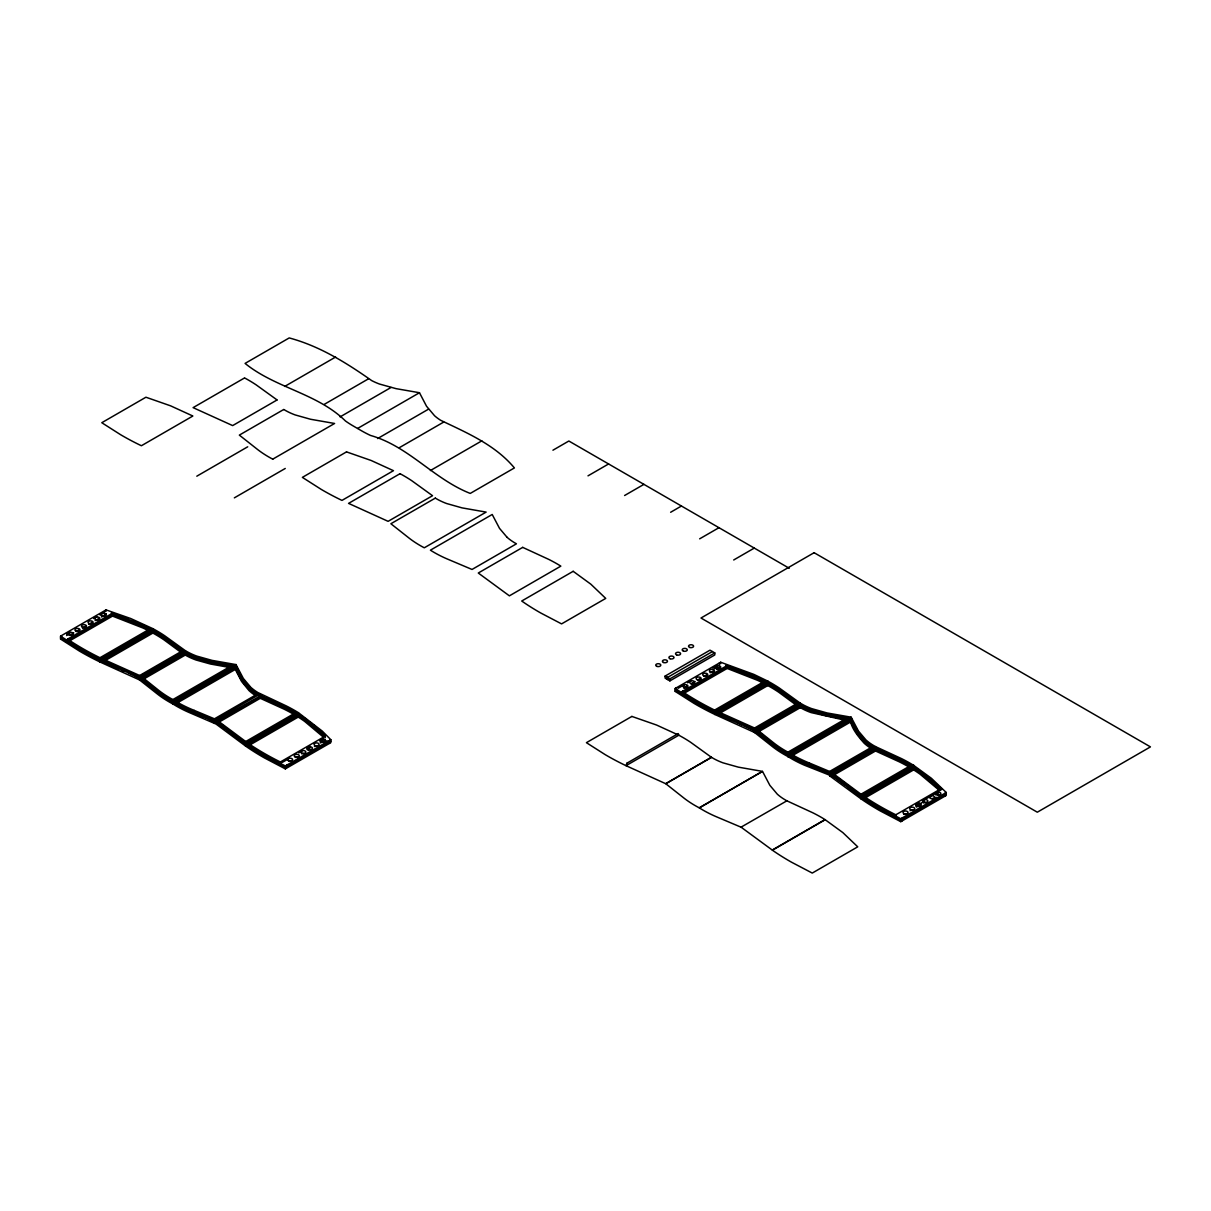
<?xml version="1.0" encoding="UTF-8"?>
<svg xmlns="http://www.w3.org/2000/svg" width="1211" height="1211" viewBox="0 0 1211 1211"><rect width="100%" height="100%" fill="white"/><g stroke="black" fill="none" stroke-linecap="round" stroke-linejoin="round"><path stroke-width="1.5" d="M152.843 628.63L100.059 659.102L100.119 660.676M298.375 712.643L322.217 731.05L330.83 739.679L330.83 742.615L285.342 768.879L264.573 758.01A275.079 158.823 0 0 1 245.485 746.006L245.5 743.054L298.375 712.643L298.375 715.58L248.512 744.356M67.483 640.664L67.483 639.166L112.517 613.175L142.853 625.043A171.735 99.151 0 0 1 150.255 628.706L150.255 630.204M140.87 676.253L139.537 677.01L120.525 668.048M730.233 668.048L757.496 678.887A171.735 99.151 0 0 1 764.898 682.55L764.898 681.051A171.735 99.151 0 0 0 757.496 677.388L727.16 665.52L682.126 691.511L682.126 693.01A296.756 171.326 0 0 0 688.892 697.309M682.126 693.01L727.16 667.004L751.108 676.132M737.56 721.438L754.529 729.567L800.335 703.197L803.907 705.196A59.672 34.453 0 0 0 811.718 708.632L827.098 712.961L851.151 717.184L858.493 731.096L865.986 739.966A60.02 34.65 0 0 0 873.055 745.174L875.417 746.536L875.538 751.002L899.395 761.886A155.038 89.508 0 0 1 908.598 766.805M755.24 730.717L800.335 704.62L803.907 706.694A59.672 34.453 0 0 0 811.718 710.13L813.141 710.645M739.361 722.361L714.974 711.599L714.974 714.535L754.529 732.488L755.921 731.762L757.163 732.564L757.163 729.643L773.39 742.615A119.132 68.785 0 0 0 787.922 752.152L788.043 756.587L790.087 756.269M244.032 378.241L193.109 407.638L232.648 425.591L276.91 400.054M192.322 416.327L141.399 445.739A275.079 158.823 0 0 1 120.6 434.704L101.785 422.715L145.925 397.223L170.6 405.836L192.867 416.024M284.691 386.43L335.614 357.033M283.586 409.575L239.339 435.112L257.807 449.675A117.195 67.665 0 0 0 272.747 459.166M196.803 476.195L247.71 446.798M324.23 404.383L368.477 378.831M340.094 416.887L391.002 387.49M272.763 459.151L334.584 423.472L310.516 419.248L295.136 414.919A60.02 34.65 0 0 1 286.114 410.832L283.752 409.469M234.344 497.857L285.251 468.46M357.654 428.422L419.475 392.727L426.544 406.26L434.567 415.751A59.521 34.362 0 0 0 440.607 420.262C467.083 432.948 495.027 444.725 514.403 467.93L470.246 493.422C433.795 479.117 408.607 446.193 370.521 435.445A113.289 65.409 0 0 1 360.969 430.45L354.142 426.499A113.289 65.409 0 0 1 345.468 420.989C317.237 393.287 275.548 388.125 245.076 363.406L289.217 337.93C319.643 346.089 346.255 362.725 371.671 380.587A61.519 35.513 0 0 0 379.527 384.054L396.027 388.64L419.475 392.727M377.62 438.549L428.543 409.151M140.87 679.189L139.537 679.946L100.165 662.084A275.215 158.898 0 0 1 79.32 651.018L60.55 639.075L60.55 636.138L106.023 609.89L130.682 618.503L152.949 628.676A154.932 89.447 0 0 1 164.575 635.669L185.268 650.61L185.268 655.075L143.715 679.068M61.867 636.88L60.55 637.637L65.984 641.103M66.62 634.125L69.799 632.293M93.595 618.564L96.759 616.732M99.938 614.9L103.102 613.069M60.55 639.075L61.943 638.364M66.62 635.563L69.799 633.731M73.826 632.944L69.572 635.397A2.543 1.468 0 0 1 72.055 635.412M79.018 629.947L76.263 631.536A2.543 1.468 0 0 1 78.745 631.552M82.787 627.767L85.572 626.163M89.387 623.953L92.203 622.318M96.063 620.108L98.712 618.564M102.375 616.444L106.417 614.113M399.297 447.707L443.71 422.064M69.708 640.816L112.517 616.096L142.853 627.964A171.735 99.151 0 0 1 148.514 630.734M150.255 628.706L100.029 657.694L100.059 662.039L101.482 661.327M100.165 662.084L100.165 659.147L152.949 628.676L152.889 633.065L104.449 661.024M167.451 640.831L163.894 638.288A155.038 89.508 0 0 0 152.889 631.567L102.844 660.525L102.844 659.026L152.889 630.129A154.932 89.447 0 0 1 164.59 637.092L184.799 651.821M430.389 470.549L481.857 440.834M139.537 679.946L139.643 675.511L182.74 650.625L180.136 648.884M139.295 676.737L185.344 650.655L187.705 652.002A60.005 34.65 0 0 0 196.697 656.074L212.016 660.373L235.978 664.582L236.039 667.518L233.814 667.185M139.477 676.843L184.027 651.412M149.528 684.185L142.111 678.493L142.111 677.055L185.268 652.154L186.373 652.774A60.141 34.725 0 0 0 196.031 657.073L210.517 661.539M186.373 654.197L185.268 653.577L142.111 678.493L185.344 653.592L185.344 650.655M140.93 679.22L139.613 679.992L157.112 693.812A118.86 68.618 0 0 0 172.855 703.969M552.943 450.204L568.852 441.016L789.254 568.277M174.217 703.182L172.961 703.985L172.916 699.549L232.679 665.051L232.679 666.55L226.82 665.566M173.627 700.579L172.885 702.441M323.473 737.211L304.612 721.378A171.78 99.181 0 0 0 298.224 717.079L298.284 712.598A154.932 89.447 0 0 0 286.19 705.877L257.898 692.541A60.02 34.65 0 0 1 250.828 687.333L243.35 678.463L236.054 664.627L172.916 700.987A119.132 68.785 0 0 1 158.338 691.542L151.269 685.593M193.094 711.417A124.415 71.827 0 0 1 175.398 702.592L175.489 701.048L235.252 666.534L242.124 679.371L249.057 687.697A60.141 34.725 0 0 0 256.52 693.267L257.595 695.417L256.52 694.766A60.141 34.725 0 0 1 249.057 689.195L246.696 686.728M173.627 703.515L172.885 703.939L172.885 702.516A119.132 68.785 0 0 1 158.338 692.964L153.933 689.362M236.1 664.597L236.054 667.564L175.489 702.547A124.415 71.827 0 0 0 194.199 711.811L198.226 713.506M177.094 703.046L235.252 669.471L235.252 666.534M588.001 475.847L608.588 463.964M175.398 701.093A124.415 71.827 0 0 0 194.199 710.373L214.453 718.819L257.595 693.918M212.001 719.031L214.514 720.318L260.259 693.903L260.259 695.402L266.269 698.323M264.588 755.074A275.079 158.823 0 0 1 245.485 743.07L217.178 721.695L217.178 720.273L260.819 695.674M217.178 721.695L260.274 696.809L264.619 699.065M215.694 722.558L216.587 722.952M218.767 720.848L260.456 696.976M218.767 722.286L260.274 698.308L284.131 709.192A155.038 89.508 0 0 1 293.35 714.112M624.604 495.511L643.919 484.355M245.924 744.598L245.712 741.526L295.772 712.628L295.772 714.127A155.038 89.508 0 0 0 284.131 707.708L279.832 705.65M325.275 737.56L325.275 736.076L319.916 730.914L304.612 718.441A171.78 99.181 0 0 0 298.224 714.157L248.013 743.145L248.013 744.644M246.681 745.128L245.5 745.991L216.073 724.087L189.325 712.583A117.195 67.665 0 0 1 172.946 704M249.633 745.128L298.224 717.079L297.119 716.382M670.637 512.268L681.445 506.016M325.275 736.076L280.301 762.022L280.301 763.52M282.345 762.355L288.899 758.57M298.723 752.894L301.993 751.002M306.913 748.171L310.183 746.279M320.022 740.602L323.292 738.71M306.913 749.594L310.183 747.702M320.022 742.025L324.926 739.194M324.215 742.404L327.015 740.784M264.573 755.074L285.342 765.942L330.83 739.679M285.236 767.411L330.83 741.177M699.655 538.834L718.971 527.693M733.699 559.982L754.286 548.083M665.096 676.086L710.009 650.171L714.793 652.926L714.793 654.969L669.895 680.885L665.096 678.13L665.096 676.086L669.895 678.856L714.793 652.926M667.518 677.479L667.518 679.522L667.473 677.449L712.416 651.563M716.397 713.824L714.808 714.429A275.079 158.823 0 0 1 694.024 703.394L675.193 691.42L675.193 688.484L720.666 662.235L753.802 674.36L767.592 681.021L767.592 682.52M676.51 689.226L675.193 689.982L694.009 701.971A275.079 158.823 0 0 0 714.808 713.007L714.959 713.097M678.099 688.302L684.442 684.639M687.621 682.807L690.785 680.976A2.543 1.468 0 0 1 694.66 682.232A2.543 1.468 0 0 1 690.845 683.504A2.543 1.468 0 0 1 690.845 680.96M712.991 668.154L717.745 665.414M675.193 691.42L676.51 690.648M714.581 668.684L717.745 666.852M684.215 687.742L687.046 686.107M695.038 681.49L690.906 683.867A2.543 1.468 0 0 1 693.282 683.852M697.43 680.113L700.215 678.493M704.03 676.298L706.846 674.663M710.706 672.438L713.355 670.909M717.018 668.79L719.712 667.246M684.351 693.161L727.16 668.442L757.496 680.31A171.735 99.151 0 0 1 763.157 683.08M764.898 681.051L714.687 710.04L714.808 714.429M714.687 711.538L767.759 681.127A154.932 89.447 0 0 1 779.46 688.136L800.259 703.152L800.32 707.663L801.425 708.284A60.141 34.725 0 0 0 811.082 712.583L843.779 719.939M714.808 712.991L767.759 682.565A154.932 89.447 0 0 1 779.46 689.574L795.052 701.169M735.122 720.545L717.76 713.037L717.76 711.538L767.804 682.641A155.038 89.508 0 0 1 778.809 689.362C783.169 693.736 797.095 700.458 797.005 704.136M719.364 713.536L767.804 685.562L767.759 681.127M787.983 756.587A118.86 68.618 0 0 1 772.164 746.4L754.589 732.534L754.559 728.008L797.671 703.122L796.384 702.047M800.259 703.152L754.529 729.567L761.023 733.896M753.303 730.233L754.529 731.05L800.259 704.59L799.532 704.136M754.529 732.488L755.846 731.732L754.392 730.838M758.177 731.822L757.163 731.141L800.32 706.164L803.907 708.132A59.672 34.453 0 0 0 811.718 711.568L825.584 715.55L844.778 719.122M758.767 731.641L800.32 707.663L799.093 706.936M787.967 752.137L847.73 717.623L847.73 719.122M758.858 732.534L772.164 743.463A118.86 68.618 0 0 0 787.983 753.666L851.182 717.2L852.317 722.619L860.249 736.56M787.967 755.074L851.182 718.623L852.877 722.377M809.463 765.882L804.452 763.793A117.195 67.665 0 0 1 788.013 755.164L789.375 754.377M808.237 765.488A124.415 71.827 0 0 1 790.556 756.663L790.632 753.681L851.182 718.698L846.837 717.956M788.013 756.572L789.163 755.709M792.251 755.679L850.41 722.104L850.41 719.183L857.267 732.019L864.215 740.33A60.141 34.725 0 0 0 871.678 745.915L872.753 748.05L871.678 747.338A60.141 34.725 0 0 1 864.215 741.828M790.556 753.726A124.415 71.827 0 0 0 809.357 763.006L829.596 771.452L872.753 746.551M824.585 771.922L829.671 774.45L875.477 748.004L885.014 752.636M829.777 774.48L831.321 773.844L840.585 779.914M832.608 776.084L832.426 772.966L875.538 748.08L877.339 749.064M788.013 756.587A117.195 67.665 0 0 0 804.452 765.216L833.879 776.872M827.158 771.679L829.671 772.951L829.747 775.918L831.064 775.146L830.958 772.285M834.031 774.964L875.538 751.002L874.266 750.32M946.26 792.494L900.787 818.742L880.019 807.873A275.079 158.823 0 0 1 860.915 795.884L913.715 765.397L931.35 778.249L946.26 792.494L946.26 795.415L900.787 821.679L880.019 810.81A275.079 158.823 0 0 1 860.915 798.806L860.976 794.219L911.02 765.322L911.02 766.82M938.903 790.026L920.042 774.177A171.78 99.181 0 0 0 913.669 769.878L913.624 765.337L860.839 795.809L835.272 776.296M860.839 797.247L913.624 766.775M860.839 797.307L862.262 796.611M913.715 765.397L913.715 766.896L863.458 795.945L863.458 798.866M863.458 797.443L913.715 768.319A171.78 99.181 0 0 1 920.042 772.754L940.705 790.374L940.705 788.876L935.346 783.714L920.042 771.256A171.78 99.181 0 0 0 913.669 766.957M865.078 797.943L913.669 769.893L912.473 769.136M895.746 816.335L895.746 814.836L940.705 788.876M915.804 804.755L919.073 802.863M922.358 800.971L938.737 791.51M915.804 806.178L923.993 801.455M935.452 794.84L938.737 792.948M933.333 798.851L936.164 797.216M946.26 793.992L900.106 820.543L944.277 795.037M849.562 720.833L851.151 720.106L790.632 755.18A124.415 71.827 0 0 0 809.357 764.444L812.036 765.609M847.73 717.623L825.493 713.673L811.082 709.661A60.141 34.725 0 0 1 801.425 705.347L800.32 704.726L801.5 705.377M847.73 719.062L841.887 718.138M232.679 665.051L210.442 661.085M231.695 665.354L236.1 666.035L237.75 669.789M846.837 718.017L840.812 716.988M231.695 665.429L225.7 664.4M230.68 667.67L210.442 664.022L196.031 660.01A60.141 34.725 0 0 1 186.373 655.696L184.102 654.394M229.636 666.534L206.324 661.554M841.887 718.214L833.123 716.64M226.82 665.626L223.187 664.96M719.334 662.992L719.395 664.506M104.751 610.662L104.691 612.16M840.812 717.048L833.562 715.701M225.7 664.461L220.19 663.431M223.187 665.021L210.442 662.523M837.089 716.412L838.92 716.73M836.483 717.306L828.43 715.716M221.976 663.825L213.56 662.145M216.466 663.81L218.071 664.112M833.562 715.762L827.098 714.399M216.784 662.856L218.464 663.174M831.518 716.397L825.493 715.095M214.892 663.507L211.88 662.901M215.149 662.538L209.034 660.767M828.642 714.793L819.302 712.492M825.493 715.171L821.376 714.142M824.131 713.779L825.584 714.127M210.517 662.977L196.697 658.996A60.005 34.65 0 0 1 187.705 654.939L185.344 653.592M207.641 660.797L209.064 661.206M822.708 714.535L815.23 712.462M207.641 660.858L196.697 657.497A60.005 34.65 0 0 1 187.705 653.501L185.344 652.093M200.178 659.874L206.324 661.63M204.704 661.221L196.031 658.512A60.141 34.725 0 0 1 186.373 654.273L185.268 653.652M820.967 713.007L811.718 710.07M202.646 659.526L204.265 659.98M816.698 712.961L811.082 711.084A60.141 34.725 0 0 1 801.425 706.846L800.32 706.164M816.123 711.629L817.682 712.098M104.751 613.599L105.781 613.916M199.588 658.572L201.087 659.056M725.919 665.414L745.34 672.347M725.919 666.852L728.477 667.685M111.276 613.069L116.271 614.734M725.51 667.897L727.16 668.442L727.16 665.52M110.867 615.551L112.517 616.096L112.517 613.175M113.834 615.339L116.271 616.157M117.497 615.143L121.009 616.384M117.497 616.581L121.009 617.807M196.031 658.572L197.378 659.041M198.12 658.073L196.697 657.573A60.005 34.65 0 0 1 187.705 653.44M124.385 617.595L127.609 618.806M124.385 619.033L127.609 620.229M813.762 766.079L818.591 768.183M814.7 766.654L816.002 767.168M813.762 767.517L821.966 770.847M199.543 713.96L203.433 715.534M191.686 712.098L206.809 718.214M198.604 714.944L203.433 716.973M812.339 765.519L829.596 772.951L875.477 746.581L901.499 758.601A154.932 89.447 0 0 1 913.624 765.337M198.226 713.43L199.543 714.021M199.543 715.459L194.184 713.309M816.547 768.607L817.925 769.136M813.368 766.139L809.463 764.383M818.591 768.107L822.36 769.696M810.916 766.396L819.862 770.105M813.368 767.577L809.463 765.821M203.433 715.474L207.202 717.063M195.758 713.824L197.196 714.384M810.689 766.502L812.036 767.047M204.129 717.048L208.125 718.774M810.689 765.004L804.452 762.294A117.195 67.665 0 0 1 788.013 753.666M821.119 770.62L822.36 771.119M737.56 722.937L730.808 720.061M122.356 668.941L100.165 659.147M118.269 668.563L124.748 671.303M122.356 670.44L124.43 671.288M737.56 722.861L741.647 724.632M115.635 666.141L120.192 668.109M739.361 722.301L748.565 726.358M739.361 723.8L741.359 724.632M822.36 769.636L827.234 771.816M124.43 669.789L126.428 670.697M118.269 668.623L103.011 661.917M207.202 716.988L212.076 719.183M117.967 667.185L110.761 664.052M115.635 667.639L117.967 668.608M725.889 717.972L730.808 720.136M124.748 671.242L128.654 672.968M191.686 712.159L189.31 711.084A117.195 67.665 0 0 1 172.885 702.531L173.884 703.001M741.359 723.194L743.266 724.011M126.428 670.622L137.887 676.01M730.566 720.136L725.677 718.047M821.966 770.786L823.283 771.407M728.386 719.107L723.285 716.836M113.531 666.64L105.766 663.25M208.443 717.502L209.67 718.032M208.443 719.001L212.076 720.606M751.108 674.694L756.375 676.994M741.647 724.572L751.698 729.34M804.452 763.717L805.648 764.232M887.148 754.892L875.538 749.503L832.426 774.465L833.304 774.964M264.891 697.627L284.131 706.27A155.038 89.508 0 0 1 295.772 712.628M269.75 699.943L271.597 700.745M270.053 701.336L277.486 704.741M271.885 702.138L277.758 704.772M271.597 702.168L262.711 698.036M110.761 665.55L113.244 666.625M890.751 755.119L881.805 751.077M888.768 755.694L890.751 756.542M268.267 700.563L270.053 701.411M890.751 755.058L897.018 757.935M883.243 753.287L899.395 760.463A155.038 89.508 0 0 1 911.02 766.745M823.283 771.346L824.585 771.982M208.125 718.698L209.427 719.349M824.827 770.665L826.038 771.195M266.556 698.384L279.574 704.242M266.556 699.807L268.267 700.639M723.118 715.429L725.677 716.549M743.554 725.389L748.807 727.872M110.761 664.112L102.844 660.464M128.654 672.892L137.57 677.327M753.802 677.282L758.843 679.568M139.159 623.514L141.732 624.664M130.198 673.725L131.954 674.512M717.835 714.384L723.285 716.912L717.76 714.46M880.155 750.32L899.395 758.964A155.038 89.508 0 0 1 911.02 765.307M209.427 719.273L215.134 722.104M893.022 757.405L895.08 758.343M277.758 704.711L281.951 706.709M894.868 758.374L901.499 761.522A154.932 89.447 0 0 1 903.83 762.703M720.606 715.716L715.141 713.188M279.574 704.166L286.19 707.3A154.932 89.447 0 0 1 298.284 714.021M130.485 673.71L132.226 674.512M131.954 673.074L133.649 673.861M717.76 711.538L754.559 728.008M720.484 714.233L717.76 712.961L767.804 684.064A155.038 89.508 0 0 1 778.809 690.785L785.545 695.689M102.844 659.026L139.643 675.511M878.444 749.564L881.517 751.092M881.517 752.515L876.522 750.078M263.302 698.384L266.269 699.822M714.974 713.037L717.487 714.339M103.011 661.993L100.165 660.585A275.215 158.898 0 0 1 79.32 649.596L66.151 641.406M897.018 757.874L901.499 760.084A154.932 89.447 0 0 1 913.624 766.835M213.272 719.743L189.325 709.661A117.195 67.665 0 0 1 172.946 701.063A119.132 68.785 0 0 1 158.338 691.466M210.729 719.864L212.001 720.469M879.882 750.26L879.004 749.836M144.2 627.222L148.771 629.448M264.619 697.566L262.651 696.597M748.565 726.297L750.169 727.13M286.356 767.956L286.674 765.17M241.004 741.253L245.5 744.553A275.079 158.823 0 0 0 264.588 756.572L285.342 767.441M761.189 679.25L765.549 681.445M146.546 626.904L150.906 629.099M213.272 719.667L214.453 720.318M213.272 721.166L214.619 721.832M827.158 773.178L828.415 773.799M897.896 818.848L897.124 818.454M878.444 749.624L877.339 749.004M748.807 727.796L750.653 728.825M262.651 696.658L260.774 695.614M750.169 727.069L752.621 728.401M133.876 675.299L136.54 676.752M876.522 748.64L875.477 748.08M829.747 772.981L831.049 773.693M829.747 775.918L860.839 798.745L863.155 798.654M741.147 827.219L772.24 850.046L825.024 819.575A154.932 89.447 0 0 0 812.899 812.823L786.878 800.819L741.026 827.174L715.807 816.517A117.195 67.665 0 0 1 699.368 807.888L762.536 771.422L769.848 785.318L777.326 794.189A60.02 34.65 0 0 0 784.41 799.396L786.772 800.759M214.529 720.303L218.616 722.679M214.529 721.741L215.558 722.377M766.442 684.82L767.804 685.562A155.038 89.508 0 0 1 778.809 692.283L796.202 705.09M750.926 728.901L752.803 729.945M151.632 632.369L152.889 633.065A155.038 89.508 0 0 1 163.894 639.786L181.12 652.487M830.277 774.692L831.049 775.191M752.621 728.341L753.696 729.007M260.516 695.477L259.063 694.66M258.942 697.597L260.456 698.414L260.274 695.386M215.558 722.301L214.498 723.224L214.453 718.819M874.206 747.293L875.417 747.974L873.055 746.612A60.02 34.65 0 0 1 865.971 741.465M832.426 772.966L860.976 794.219M217.178 720.273L245.712 741.526M753.53 728.84L754.559 729.446M752.273 729.643L753.045 730.157M137.57 677.267L138.811 678.069M216.587 722.891L217.859 723.709M833.304 774.889L834.863 775.903M139.295 678.236L140.264 678.811M259.063 694.72L257.898 693.964A60.02 34.65 0 0 1 250.828 688.756L243.35 679.901M832.351 775.873L833.123 776.402M754.559 730.944L755.709 731.822M256.52 694.705L257.595 695.341M218.737 722.619L219.766 723.315M138.569 677.857L141.748 679.961M60.55 636.138L79.305 648.097A275.215 158.898 0 0 0 100.059 659.117M277.077 399.948L256.263 384.931A154.932 89.447 0 0 0 244.577 377.923M219.433 723.028L245.712 742.948M219.766 724.738L218.116 723.8M799.532 704.196L798.306 703.364M298.375 714.142L300.237 715.323M218.616 724.117L225.594 729.219M835.196 777.553L833.819 776.705L844.809 784.667M182.589 651.957L182.74 650.625M139.613 677.055L157.112 690.875A118.86 68.618 0 0 0 172.855 701.033M915.577 768.062L919.376 770.59M915.577 769.5L917.469 770.726M182.256 651.806L181.12 650.988M797.005 704.196L796.202 703.591M67.483 642.102L66.121 641.194M681.172 693.812L680.355 693.252M761.023 735.334L755.709 731.747L755.74 728.855M140.658 679.174L147.681 684.518M757.163 731.066L759.146 732.504M142.111 677.055L158.338 690.043A119.132 68.785 0 0 0 172.87 699.58M181.12 651.049L180.303 650.428M675.193 688.484L694.009 700.473A275.079 158.823 0 0 0 714.808 711.508M677.857 691.572L676.888 690.906M164.575 638.591L166.497 639.892M182.165 650.11L163.894 636.85A155.038 89.508 0 0 0 152.889 630.129M221.295 724.299L222.627 725.238M221.295 725.737L222.627 726.661M835.272 777.719L843.825 784.274M835.272 777.795L836.665 778.749M180.469 650.595L174.914 646.417M919.376 772.028L927.278 777.84M862.096 797.928L843.825 784.213M304.022 717.835L305.959 719.198M304.022 719.273L305.959 720.621M781.383 692.374L783.184 693.646M756.799 732.488L757.844 733.215M758.177 733.245L759.146 733.942M143.125 679.235L145.048 680.612M780.641 692.041L782.367 693.267M165.725 639.544L174.914 646.477M243.184 742.858L245.5 744.493M795.052 701.093L796.384 702.123M796.384 703.546L789.542 698.414M793.78 701.896L795.052 702.88M181.453 651.049L174.641 645.917M860.976 795.718L840.585 779.854M837.891 777.856L839.238 778.824M168.299 641.164L171.629 643.616M856.328 794.007L858.523 795.597M144.094 681.354L145.048 682.05M792.478 700.942L793.78 701.956M241.004 741.329L236.993 738.226M784.001 694.463L787.029 696.825M307.912 722.044L309.895 723.527M169.071 641.966L170.63 643.117M223.974 727.644L225.337 728.659M838.042 779.687L840.873 781.852M856.722 794.038L847.836 787.12M239.506 738.438L241.458 739.921M787.029 696.764L792.478 701.002M176.246 647.507L177.563 648.506M786.514 696.098L788.073 697.279M758.858 733.972L763.672 737.877M177.457 646.583L178.804 647.613M238.945 739.785L233.375 735.38M789.829 698.974L791.177 700.003M925.265 774.858L927.278 776.402M309.895 722.089L311.893 723.648M224.171 728.038L231.695 734.108M761.023 733.836L764.58 736.772M145.971 682.747L148.65 684.896M851.136 788.316L852.907 789.708M237.644 738.438L231.044 733.185M144.805 682.141L145.774 682.898M226.714 729.718L228.107 730.823M848.669 788.179L850.44 789.572M771.785 742.767L773.39 744.054M772.573 743.478L773.39 744.114A119.132 68.785 0 0 0 787.922 753.651M235.131 736.848L231.695 734.033M156.249 691.632L157.112 692.314A118.86 68.618 0 0 0 172.855 702.471M157.112 692.374L154.372 690.119M234.192 734.29L235.873 735.622M761.931 734.532L762.824 735.259M847.836 785.682L849.456 786.983M771.785 744.265L773.39 745.552A119.132 68.785 0 0 0 785.379 753.666M767.456 741.041L772.164 744.962A118.86 68.618 0 0 0 787.983 755.149M762.824 736.757L764.58 738.195M771.785 742.843L766.321 738.18M769.424 742.767L770.453 743.599M929.306 778.037L937.632 785.333M929.306 779.475L931.35 781.171M770.832 742.055L768.985 740.511M770.832 743.493L768.077 741.177M313.906 725.283L315.95 726.978M313.906 726.706L315.95 728.416M155.78 689.468L153.933 687.924M154.372 690.179L152.404 688.453M147.681 684.442L148.62 685.29M764.58 736.697L766.321 738.241M149.528 684.124L150.391 684.926M149.528 685.623L153.025 688.59M768.425 741.919L764.595 738.604M763.672 737.817L765.549 739.467M148.62 685.229L152.404 688.514M150.391 684.851L151.269 685.653M935.513 784.819L937.632 786.756M865.986 741.404L864.23 739.724M507.015 537.245L499.522 528.374L492.211 514.478L430.405 550.172A117.195 67.665 0 0 0 446.814 558.801L472.033 569.458L516.446 543.815L514.085 542.452A60.02 34.65 0 0 1 507.015 537.245M864.215 741.828L857.267 733.442M248.255 688.348L249.057 689.135M323.473 735.788L304.612 719.939A171.78 99.181 0 0 0 298.224 715.656M939.751 787.362L941.901 789.481M865.093 742.071L863.398 740.345M249.088 687.152L249.935 687.999M249.935 689.437L248.24 687.712M864.23 739.8L859.659 734.229M944.111 795.294L944.943 796.187L944.943 793.25M328.665 742.494L329.498 743.387L329.498 740.451M862.61 740.254L861.097 738.589M247.453 687.621L245.197 685.017M862.58 739.452L861.021 737.56M247.438 686.819L245.863 684.911M245.863 683.488L246.635 684.442M859.628 736.818L860.355 737.711M244.486 684.109L245.197 685.078M244.486 684.185L243.214 682.414M244.516 683.095L245.106 683.912M242.669 681.626L243.214 682.474M859.659 734.305L858.493 732.519M857.812 734.32L853.044 726.085M242.669 681.687L240.505 678.236M243.35 681.399L243.926 682.262M858.493 732.594L855.662 727.781M242.775 679.008L243.35 679.961M242.775 679.068L239.43 673.089M242.775 680.506L241.08 677.676M855.662 730.944L856.192 731.822M240.505 678.296L238.416 674.466M241.08 676.238L239.975 674.209M855.662 727.856L854.557 725.692M239.975 675.647L240.535 676.677M854.088 728.144L851.999 723.981M236.312 670.319L235.252 668.033L238.416 674.527M853.997 724.602L854.557 725.752M238.87 671.999L239.43 673.149M239.43 674.588L236.054 667.564M237.886 673.513L236.841 671.409M853.437 723.467L853.997 724.662M238.87 672.06L237.75 669.728M852.877 722.316L853.437 723.542M851.469 722.891L851.999 724.057M850.939 721.771L851.469 722.952M850.41 720.606L850.939 721.832M234.767 668.396L241.579 681.475L249.057 690.633A60.141 34.725 0 0 0 255.476 695.553M912.307 766.109L912.398 767.653M902.119 817.985L902.119 820.907L880.019 809.372A275.079 158.823 0 0 1 860.915 797.383M900.787 818.742L900.787 821.679M896.14 814.594L896.14 816.093M874.16 747.338L874.175 748.852M874.085 747.308L874.085 748.807M861.975 795.158L861.975 798.094M861.687 795.43L861.687 798.367M849.834 717.941C850.697 727.629 857.918 736.227 864.215 743.266A60.141 34.725 0 0 0 871.678 748.837M830.852 772.27L830.852 775.207M829.596 771.452L829.671 775.873M809.342 763.021L809.342 765.957M798.927 703.909L799.003 705.453M788.739 753.227L788.785 756.148M766.442 681.899L766.442 683.398M766.275 681.778L766.275 683.276M755.24 729.219L755.24 732.155M720.666 662.235L720.666 663.734M716.125 710.736L716.11 713.885M682.716 691.178L682.716 692.662M675.768 688.151L675.768 691.087M669.895 678.856L669.895 680.885M285.342 765.942L285.342 768.879M280.71 761.795L280.71 763.293M194.184 710.388L194.184 711.886M106.023 609.89L106.023 611.388M68.073 638.833L68.073 640.331L112.517 614.673L142.853 626.541A171.735 99.151 0 0 1 148.514 629.296M61.125 635.805L61.125 638.742M99.968 659.238A296.756 171.326 0 0 1 84.8 651.246M80.683 648.869A296.756 171.326 0 0 1 74.249 644.963M99.968 657.74A296.756 171.326 0 0 1 67.559 639.136M99.968 660.676A296.756 171.326 0 0 1 78.564 649.035M72.055 645.009A296.756 171.326 0 0 1 69.814 643.556M72.917 637.47A2.543 1.468 0 0 1 72.13 637.925M79.623 633.595A2.543 1.468 0 0 1 78.836 634.049M86.132 629.841A2.543 1.468 0 0 1 85.345 630.295M82.409 627.904A2.543 1.468 0 0 1 85.587 627.919M92.732 626.026A2.543 1.468 0 0 1 91.945 626.481M88.675 624.286A2.543 1.468 0 0 1 92.475 624.255M99.408 622.166A2.543 1.468 0 0 1 98.621 622.621M95.079 620.637A2.543 1.468 0 0 1 99.453 620.653M105.735 618.518A2.543 1.468 0 0 1 104.948 618.972M101.406 616.989A2.543 1.468 0 0 1 105.781 617.005M155.583 631.627A154.932 89.447 0 0 1 162.546 635.82M160.367 635.896A154.932 89.447 0 0 1 162.546 637.258M256.777 693.343A60.02 34.65 0 0 1 250.828 688.832M193.094 712.855A124.415 71.827 0 0 1 175.398 704.03M256.777 694.766A60.02 34.65 0 0 1 251.737 691.057M280.362 763.49A297.089 171.523 0 0 1 277.758 762.173M270.462 758.343A297.089 171.523 0 0 1 263.907 754.665M259.911 752.303A297.089 171.523 0 0 1 249.481 745.704M280.362 761.991A297.089 171.523 0 0 1 247.937 743.176M277.758 763.611A297.089 171.523 0 0 1 275.245 762.309M268.206 758.525A297.089 171.523 0 0 1 266.011 757.299M259.911 753.742A297.089 171.523 0 0 1 247.937 746.112M325.29 744.129A2.543 1.468 0 0 1 324.578 744.735M320.612 742.994A2.543 1.468 0 0 1 322.822 742.192A2.543 1.468 0 0 1 325.108 742.933M288.763 761.341A2.543 1.468 0 0 1 291.23 761.295M295.454 757.48A2.543 1.468 0 0 1 298.103 757.48M301.645 753.847A2.543 1.468 0 0 1 304.96 753.863M307.957 750.199A2.543 1.468 0 0 1 311.863 750.23M314.391 746.536A2.543 1.468 0 0 1 318.781 746.581M286.19 708.798A154.932 89.447 0 0 1 288.506 709.979M890.675 813.686A297.089 171.523 0 0 1 883.636 809.902M879.353 807.465A297.089 171.523 0 0 1 864.911 798.503M895.807 814.791A297.089 171.523 0 0 1 863.382 795.975M893.203 816.411A297.089 171.523 0 0 1 890.675 815.109M881.457 810.098A297.089 171.523 0 0 1 869.861 803.15M903.724 814.367A2.543 1.468 0 0 1 907.387 814.413M910.036 810.764A2.543 1.468 0 0 1 914.35 810.734M921.071 808.327A2.543 1.468 0 0 1 920.421 808.857M916.455 807.116A2.543 1.468 0 0 1 918.665 806.299A2.543 1.468 0 0 1 920.95 807.056M927.475 804.74A2.543 1.468 0 0 1 927.02 805.043M923.403 802.999A2.543 1.468 0 0 1 926.99 802.848M931.713 798.654A2.543 1.468 0 0 1 932.364 798.654M937.814 795.022A2.543 1.468 0 0 1 938.888 795.022M868.802 745.234A60.02 34.65 0 0 1 865.971 742.903M811.082 711.084A60.141 34.725 0 0 1 801.425 706.785M767.804 684.139A155.038 89.508 0 0 1 778.809 690.86M770.423 685.517A154.932 89.447 0 0 1 772.906 686.955M777.401 689.725A154.932 89.447 0 0 1 779.46 691.057M714.611 711.584A296.756 171.326 0 0 1 695.326 701.199M714.611 710.085A296.756 171.326 0 0 1 682.202 691.481M711.024 711.22A296.756 171.326 0 0 1 699.443 705.014M693.207 701.381A296.756 171.326 0 0 1 682.202 694.403M687.742 689.619A2.543 1.468 0 0 1 686.773 690.27M683.625 687.984A2.543 1.468 0 0 1 687.212 687.984M694.266 685.941A2.543 1.468 0 0 1 693.479 686.395M700.775 682.187A2.543 1.468 0 0 1 699.988 682.641M698.02 679.976A2.543 1.468 0 0 1 699.201 679.961M707.375 678.372A2.543 1.468 0 0 1 706.588 678.826M703.863 676.359A2.543 1.468 0 0 1 706.619 676.359M714.051 674.512A2.543 1.468 0 0 1 713.264 674.966M710.115 672.695A2.543 1.468 0 0 1 713.703 672.695M720.378 670.864A2.543 1.468 0 0 1 719.591 671.318M716.382 669.093A2.543 1.468 0 0 1 720.121 669.108M626.904 763.202L626.102 765.715L665.641 783.668L711.387 757.269L690.573 742.237A154.932 89.447 0 0 0 678.887 735.244L678.221 733.578L626.904 763.202M346.513 451.885L302.372 477.376L321.187 489.365A275.079 158.823 0 0 0 341.971 500.4L393.454 470.685L371.187 460.498L346.513 451.885M400.039 473.683L348.571 503.382L388.11 521.335L432.539 495.708L411.725 480.676A154.932 89.447 0 0 0 400.039 473.683M435.309 498.115L390.881 523.742L409.348 538.305A117.195 67.665 0 0 0 424.289 547.796L486.126 512.102L462.057 507.878L446.692 503.549A60.02 34.65 0 0 1 437.671 499.477L435.309 498.115M522.698 547.372L478.284 573.015L509.392 595.842L560.844 566.127A154.932 89.447 0 0 0 548.719 559.376L522.698 547.372M573.181 571.304L521.714 601.019A275.079 158.823 0 0 0 540.802 613.023L561.571 623.892L605.727 598.401L590.801 584.156L573.181 571.304M814.11 552.7L700.987 618.019L1037.312 812.203L1150.45 746.884L814.11 552.7M631.87 716.428L586.412 742.676L605.228 754.665A275.079 158.823 0 0 0 626.011 765.685L678.796 735.213L656.544 725.026L631.87 716.428M711.568 757.375L665.823 783.774L684.276 798.337A117.195 67.665 0 0 0 699.216 807.828L762.385 771.362L738.316 767.138L722.952 762.824A60.02 34.65 0 0 1 713.93 758.737L711.568 757.375M825.191 819.726L772.406 850.213A275.079 158.823 0 0 0 791.51 862.202L812.263 873.07L857.736 846.822L842.826 832.578L825.191 819.726M69.511 635.018A2.543 1.468 0 0 0 73.311 633.747A2.543 1.468 0 0 0 69.511 632.49A2.543 1.468 0 0 0 69.511 635.018M76.202 631.158A2.543 1.468 0 0 0 80.017 629.887A2.543 1.468 0 0 0 76.202 628.615A2.543 1.468 0 0 0 76.202 631.158M82.726 627.389A2.543 1.468 0 0 0 86.526 626.117A2.543 1.468 0 0 0 82.726 624.861A2.543 1.468 0 0 0 82.726 627.389M89.326 623.589A2.543 1.468 0 0 0 93.126 622.318A2.543 1.468 0 0 0 89.326 621.046A2.543 1.468 0 0 0 89.326 623.589M96.002 619.729A2.543 1.468 0 0 0 99.802 618.458A2.543 1.468 0 0 0 96.002 617.186A2.543 1.468 0 0 0 96.002 619.729M102.314 616.081A2.543 1.468 0 0 0 106.129 614.81A2.543 1.468 0 0 0 102.314 613.538A2.543 1.468 0 0 0 102.314 616.081M288.808 760.932A2.543 1.468 0 0 0 292.608 759.66A2.543 1.468 0 0 0 288.808 758.389A2.543 1.468 0 0 0 288.808 760.932M295.499 757.072A2.543 1.468 0 0 0 299.314 755.8A2.543 1.468 0 0 0 295.499 754.529A2.543 1.468 0 0 0 295.499 757.072M302.023 753.303A2.543 1.468 0 0 0 305.823 752.031A2.543 1.468 0 0 0 302.023 750.759A2.543 1.468 0 0 0 302.023 753.303M308.623 749.488A2.543 1.468 0 0 0 312.423 748.231A2.543 1.468 0 0 0 308.623 746.96A2.543 1.468 0 0 0 308.623 749.488M315.299 745.643A2.543 1.468 0 0 0 319.099 744.371A2.543 1.468 0 0 0 315.299 743.1A2.543 1.468 0 0 0 315.299 745.643M321.626 741.995A2.543 1.468 0 0 0 325.426 740.723A2.543 1.468 0 0 0 321.626 739.452A2.543 1.468 0 0 0 321.626 741.995M904.239 813.731A2.543 1.468 0 0 0 908.053 812.46A2.543 1.468 0 0 0 904.239 811.203A2.543 1.468 0 0 0 904.239 813.731M910.944 809.871A2.543 1.468 0 0 0 914.744 808.6A2.543 1.468 0 0 0 910.944 807.328A2.543 1.468 0 0 0 910.944 809.871M917.469 806.102A2.543 1.468 0 0 0 921.268 804.831A2.543 1.468 0 0 0 917.469 803.574A2.543 1.468 0 0 0 917.469 806.102M924.054 802.303A2.543 1.468 0 0 0 927.868 801.031A2.543 1.468 0 0 0 924.054 799.76A2.543 1.468 0 0 0 924.054 802.303M930.744 798.443A2.543 1.468 0 0 0 934.544 797.171A2.543 1.468 0 0 0 930.744 795.899A2.543 1.468 0 0 0 930.744 798.443M937.057 794.794A2.543 1.468 0 0 0 940.871 793.523A2.543 1.468 0 0 0 937.057 792.251A2.543 1.468 0 0 0 937.057 794.794M689.801 647.476A2.543 1.468 0 0 0 693.6 646.205A2.543 1.468 0 0 0 689.801 644.933A2.543 1.468 0 0 0 689.801 647.476M683.473 651.124A2.543 1.468 0 0 0 687.288 649.853A2.543 1.468 0 0 0 683.473 648.581A2.543 1.468 0 0 0 683.473 651.124M676.646 654.924A2.543 1.468 0 0 0 680.597 653.819A2.543 1.468 0 0 0 676.964 652.396A2.543 1.468 0 0 0 676.646 654.924M670.046 658.739A2.543 1.468 0 0 0 673.997 657.618A2.543 1.468 0 0 0 670.364 656.195A2.543 1.468 0 0 0 670.046 658.739M663.522 662.493A2.543 1.468 0 0 0 667.473 661.388A2.543 1.468 0 0 0 663.84 659.965A2.543 1.468 0 0 0 663.522 662.493M656.983 666.413A2.543 1.468 0 0 0 660.797 665.142A2.543 1.468 0 0 0 656.983 663.885A2.543 1.468 0 0 0 656.983 666.413M684.154 687.364A2.543 1.468 0 0 0 687.954 686.092A2.543 1.468 0 0 0 684.154 684.836A2.543 1.468 0 0 0 684.154 687.364M697.369 679.734A2.543 1.468 0 0 0 701.169 678.463A2.543 1.468 0 0 0 697.369 677.191A2.543 1.468 0 0 0 697.369 679.734M703.969 675.92A2.543 1.468 0 0 0 707.769 674.663A2.543 1.468 0 0 0 703.969 673.392A2.543 1.468 0 0 0 703.969 675.92M710.645 672.075A2.543 1.468 0 0 0 714.445 670.803A2.543 1.468 0 0 0 710.645 669.532A2.543 1.468 0 0 0 710.645 672.075M716.973 668.427A2.543 1.468 0 0 0 720.772 667.155A2.543 1.468 0 0 0 716.973 665.883A2.543 1.468 0 0 0 716.973 668.427"/></g></svg>
